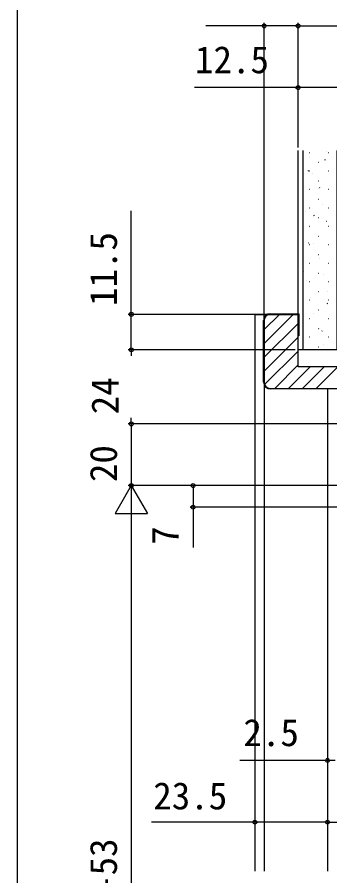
# Model space of a CAD drawing. Units: millimetres, scale not verified. Extents: x -525 to 525, y -783 to 779.
# Drawn here: x -525 to -423.8, y 322.5 to 600.9 of the extents above; entities that cross this region are included whole.
import ezdxf
from ezdxf.enums import TextEntityAlignment as Align

# ---------------------------------------------------------------- set-up
doc = ezdxf.new("R2010")
doc.units = ezdxf.units.MM
doc.header["$LTSCALE"] = 4
for name, color, linetype in [('0-4_YKK_12', 2, 'Continuous'), ('0-7_YKK_D', 6, 'Continuous'), ('0-8_YKK_ZWAK', 7, 'Continuous'), ('0-9_YSS_K', 3, 'Continuous'), ('0-A_YSS_KE', 3, 'Continuous')]:
    doc.layers.add(name, color=color, linetype=linetype)
doc.styles.add('ＭＳ ゴシック', font='')
doc.styles.get('ＭＳ ゴシック').set_extended_font_data('MS Gothic')

msp = doc.modelspace()

# ---------------------------------------------------------------- linework, layer by layer
at = {"layer": '0-4_YKK_12'}
for p, q in [((-448.065, 504.548), (-448.065, 324.049)), ((-448.065, 504.548), (-434.065, 504.548)), ((-445.057, 482.367), (-445.057, 324.049)), ((-424.565, 480.348), (-424.565, 324.049))]:
    msp.add_line(p, q, dxfattribs=at)
at = {"layer": '0-7_YKK_D'}
for p, q in [((-445.065, 502.048), (-445.065, 599.048)), ((-434.065, 558.665), (-434.065, 599.048)), ((-434.065, 558.665), (-434.065, 599.048)), ((-434.065, 598.048), (-214.065, 598.048)), ((-434.065, 558.665), (-434.065, 579.048)), ((-444.067, 504.548), (-489.065, 504.548)), ((-435.065, 493.048), (-489.065, 493.048)), ((-435.065, 493.048), (-489.065, 493.048)), ((-488.065, 493.048), (-488.065, 491.059)), ((-488.065, 469.048), (-488.065, 471.036)), ((-418.565, 469.048), (-489.065, 469.048)), ((-418.565, 469.048), (-489.065, 469.048)), ((-488.065, 469.048), (-488.065, 449.048)), ((-488.065, 449.048), (-493.315, 439.954)), ((-352.565, 449.048), (-489.065, 449.048)), ((-351.565, 449.048), (-489.065, 449.048)), ((-488.065, 449.048), (-482.815, 439.954)), ((-488.065, 449.048), (-488.065, 430.861)), ((-351.565, 449.048), (-469.065, 449.048)), ((-493.315, 439.954), (-482.815, 439.954)), ((-316.965, 442.048), (-469.065, 442.048)), ((-488.065, 438.548), (-488.065, 212.551)), ((-424.565, 421.025), (-424.565, 338.948)), ((-424.565, 359.948), (-452.893, 359.948)), ((-448.065, 359.513), (-448.065, 338.948)), ((-422.065, 359.948), (-424.565, 359.948)), ((-424.565, 339.948), (-223.565, 339.948))]:
    msp.add_line(p, q, dxfattribs=at)
for points in [[(-434.065, 598.048), (-445.065, 598.048), (-463.956, 598.048)], [(-421.565, 578.048), (-434.065, 578.048), (-467.615, 578.048)], [(-488.065, 493.048), (-488.065, 504.548), (-488.065, 538.098)], [(-468.065, 449.048), (-468.065, 442.048), (-468.065, 429.02)], [(-424.565, 339.948), (-448.065, 339.948), (-481.57, 339.948)]]:
    msp.add_lwpolyline(points, dxfattribs=at)
for centre in [(-445.065, 598.048), (-434.065, 598.048), (-434.065, 598.048), (-434.065, 578.048), (-488.065, 504.548), (-488.065, 493.048), (-488.065, 493.048), (-488.065, 469.048), (-488.065, 449.048), (-468.065, 449.048), (-468.065, 442.048), (-424.565, 359.948), (-448.065, 339.948), (-424.565, 339.948), (-424.565, 339.948)]:
    msp.add_circle(centre, 0.637, dxfattribs=at)
at = {"layer": '0-8_YKK_ZWAK'}
msp.add_line((-525, 746.6), (-525, -783.4), dxfattribs=at)
at = {"layer": '0-9_YSS_K'}
for p, q in [((-434.065, 493.048), (-434.065, 557.665)), ((-432.565, 557.665), (-432.565, 493.048)), ((-430.355, 557.055), (-430.255, 557.055)), ((-424.997, 557.424), (-424.978, 557.431)), ((-424.275, 557.055), (-424.175, 557.055)), ((-430.483, 555.482), (-430.464, 555.488)), ((-425.412, 554.609), (-425.245, 554.719)), ((-430.79, 551.049), (-430.623, 551.159)), ((-430.355, 551.075), (-430.255, 551.075)), ((-427.505, 553.825), (-427.405, 553.825)), ((-424.275, 551.075), (-424.175, 551.075)), ((-429.285, 550.224), (-429.266, 550.231)), ((-427.505, 547.845), (-427.405, 547.845)), ((-427.18, 545.602), (-427.014, 545.713)), ((-430.355, 545.095), (-430.255, 545.095)), ((-427.333, 545.233), (-427.314, 545.24)), ((-424.275, 545.095), (-424.175, 545.095)), ((-432.559, 542.042), (-432.392, 542.153)), ((-427.505, 541.865), (-427.405, 541.865)), ((-426.041, 540.009), (-426.022, 540.016)), ((-431.622, 538.033), (-431.603, 538.039)), ((-430.355, 539.115), (-430.255, 539.115)), ((-424.275, 539.115), (-424.175, 539.115)), ((-428.949, 536.596), (-428.783, 536.706)), ((-427.505, 535.885), (-427.405, 535.885)), ((-424.843, 534.751), (-424.825, 534.758)), ((-430.355, 533.135), (-430.255, 533.135)), ((-430.33, 532.808), (-430.311, 532.815)), ((-424.275, 533.135), (-424.175, 533.135)), ((-427.505, 529.905), (-427.405, 529.905)), ((-430.718, 527.589), (-430.551, 527.7)), ((-430.355, 527.155), (-430.255, 527.155)), ((-429.132, 527.551), (-429.113, 527.557)), ((-424.275, 527.155), (-424.175, 527.155)), ((-427.505, 523.925), (-427.405, 523.925)), ((-430.355, 521.175), (-430.255, 521.175)), ((-427.18, 522.56), (-427.161, 522.567)), ((-424.275, 521.175), (-424.175, 521.175)), ((-432.487, 518.583), (-432.32, 518.693)), ((-427.505, 517.945), (-427.405, 517.945)), ((-431.468, 515.359), (-431.449, 515.366)), ((-430.355, 515.195), (-430.255, 515.195)), ((-425.888, 517.336), (-425.869, 517.342)), ((-424.275, 515.195), (-424.175, 515.195)), ((-430.176, 510.135), (-430.157, 510.142)), ((-427.505, 511.965), (-427.405, 511.965)), ((-424.69, 512.078), (-424.671, 512.085)), ((-430.355, 509.215), (-430.255, 509.215)), ((-424.651, 508.099), (-424.484, 508.209)), ((-424.275, 509.215), (-424.175, 509.215)), ((-445.065, 499.593), (-440.111, 504.548)), ((-445.065, 495.103), (-435.621, 504.548)), ((-428.978, 504.877), (-428.96, 504.884)), ((-427.505, 505.985), (-427.405, 505.985)), ((-445.065, 490.613), (-434.065, 501.613)), ((-430.355, 503.235), (-430.255, 503.235)), ((-424.275, 503.235), (-424.175, 503.235)), ((-427.505, 500.005), (-427.405, 500.005)), ((-427.027, 499.887), (-427.008, 499.893)), ((-426.419, 499.092), (-426.253, 499.203)), ((-445.065, 486.122), (-434.065, 497.122)), ((-430.355, 497.255), (-430.255, 497.255)), ((-424.275, 497.255), (-424.175, 497.255)), ((-444.914, 481.784), (-434.065, 492.632)), ((-427.505, 494.025), (-427.405, 494.025)), ((-425.735, 494.662), (-425.716, 494.669)), ((-441.66, 480.548), (-434.065, 488.142)), ((-437.17, 480.548), (-430.17, 487.548)), ((-432.68, 480.548), (-425.68, 487.548)), ((-428.19, 480.548), (-421.19, 487.548))]:
    msp.add_line(p, q, dxfattribs=at)
msp.add_lwpolyline([(-421.565, 557.665), (-421.565, 493.048), (-434.065, 493.048)], dxfattribs=at)
at = {"layer": '0-A_YSS_KE'}
for p, q in [((-445.265, 482.548), (-445.265, 502.548)), ((-445.065, 502.548), (-445.065, 482.548))]:
    msp.add_line(p, q, dxfattribs=at)
for points in [[(-443.065, 504.748), (-433.865, 504.748), (-433.865, 497.548), (-434.065, 497.548)], [(-434.065, 487.548), (-434.065, 504.548), (-443.065, 504.548)], [(-443.065, 480.548), (-413.065, 480.548), (-413.065, 487.548), (-434.065, 487.548)], [(-413.065, 485.548), (-412.865, 485.548), (-412.865, 480.348), (-443.065, 480.348)]]:
    msp.add_lwpolyline(points, dxfattribs=at)
for centre, radius, start, end in [((-443.065, 502.548), 2.2, 90, 180), ((-443.065, 502.548), 2, 90, 180), ((-443.065, 482.548), 2.2, 180, 270), ((-443.065, 482.548), 2, 180, 270)]:
    msp.add_arc(centre, radius, start, end, dxfattribs=at)

# ---------------------------------------------------------------- texts
at = {"layer": '0-7_YKK_D', "style": 'ＭＳ ゴシック'}
for s, p in [('12.5', (-467.456, 580.048)), ('2.5', (-451.779, 361.948)), ('23.5', (-480.956, 341.448))]:
    msp.add_text(s, height=8.798, dxfattribs=at).set_placement(p, align=Align.BOTTOM_LEFT)
for s, p in [('11.5', (-490.065, 507.257)), ('24', (-489.565, 472.15)), ('20', (-490.065, 450.184)), ('7', (-470.065, 429.861)), ('DH＝H-53', (-490.065, 286.754))]:
    msp.add_text(s, height=8.798, rotation=90, dxfattribs=at).set_placement(p, align=Align.BOTTOM_LEFT)

doc.saveas('drawing.dxf')
